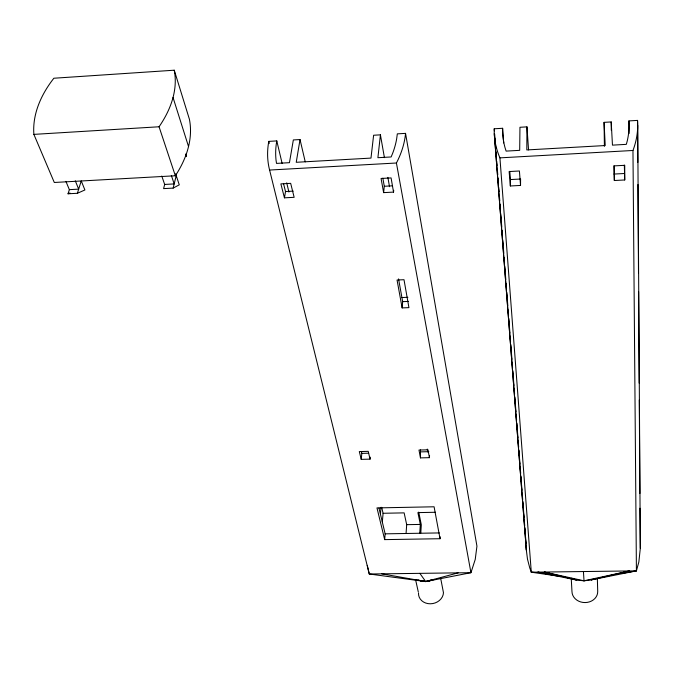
<?xml version="1.0" encoding="UTF-8"?>
<svg xmlns="http://www.w3.org/2000/svg" width="674" height="674" viewBox="0 0 674 674"><rect width="100%" height="100%" fill="white"/><g stroke="black" fill="none" stroke-linecap="round" stroke-linejoin="round"><path stroke-width="1.01" d="M613.93 165.694L614.334 180.514L624.731 179.966L624.335 165.13M624.731 179.966L624.739 165.315L614.233 165.88L614.334 180.514M494.396 130.874L494.236 128.776L502.619 128.287A162.518 103.577 -2 0 0 505.062 147.775L506.123 151.102L519.696 150.344L519.957 127.276L526.958 126.864L526.815 149.94L605.21 145.542L604.072 122.356L611.208 121.943L612.464 145.137L626.331 144.354L627.267 140.874A156.823 101.201 -7.6 0 0 628.926 120.907L637.545 120.402L637.806 162.434M520.53 185.443L520.589 179.023L510.462 179.562L510.353 185.973L520.53 185.443L519.41 170.994L509.131 171.55L510.353 185.973M637.714 125.339L640.3 548.409L638.859 561.922L636.416 570.87L591.14 579.918L584.021 580.811L576.86 580.095L537.801 572.133L549.942 574.265M440.038 538.72L434.09 506.789L376.968 507.91L384.677 539.621L440.038 538.72L440.139 536.782M429.422 457.663L427.998 449.819L418.984 450.047L420.475 457.882L429.422 457.663L429.549 455.658M419.75 533.252L420.315 524.423L417.905 512.611L435.539 512.274M420.795 532.991L421.309 524.835L418.731 512.097M420.475 457.882L420.5 449.912M406.06 533.488L406.692 524.667L404.13 512.872L383.085 513.276L381.669 507.337M384.677 539.621L385.157 533.842L378.965 508.137M402.134 307.908L397.053 280.013L404.004 279.71L408.933 307.639L402.134 307.908L402.664 301.649L398.545 278.893M382.327 522.114L383.085 513.276M380.431 514.237L381.029 507.337M370.068 459.137L368.215 451.353L359.309 451.58L361.23 459.356L370.068 459.137L370.253 457.141M393.54 192.107L391.089 177.928L381.071 178.467L383.624 192.629L393.54 192.107L393.709 190.287M361.23 459.356L361.828 453.375L361.348 451.428M383.624 192.629L384.29 186.268L382.84 178.18M434.983 579.387L425.69 581.561L369.268 574.004L269.592 170.042A155.854 100.401 -9.1 0 1 268.8 141.38L276.795 140.908A155.938 100.493 -8.9 0 0 276.037 160.117L276.509 163.403L289.449 162.678L293.342 139.939L300.031 139.552L296.24 162.291L370.986 158.095L373.615 135.247L380.422 134.842L377.903 157.708L391.122 156.966L392.563 153.537A153.057 96.694 -14.2 0 0 396.674 138.718L397.323 133.856L405.546 133.376L476.939 546.167L475.229 559.454L470.941 572.698L425.69 581.561L416.254 579.91M284.445 197.836L280.873 183.876L290.671 183.345L294.15 197.322L284.445 197.836L285.515 191.526L283.493 183.539M161.777 176.04L164.658 184.44L163.597 188.619L173.142 188.097L176.226 175.644M77.384 193.286L81.242 180.91L84.907 189.975L77.384 193.286L68.032 193.792L69.355 189.647L65.909 181.365M173.142 188.097L179.276 184.836L175.602 173.774M68.032 193.792L69.944 192.966M594.906 578.536L591.14 579.918L629.491 570.954L584.021 580.811L544.314 572.049L576.86 580.095L574.358 579.244M429.043 581.14L432.202 579.994M381.863 573.835L425.69 581.561L431.689 579.867M421.579 580.71L425.69 581.561L458.118 572.858M621.15 573.481L626.239 572.614M628.278 572.26L636.416 570.87L632.962 150.479A157.118 101.395 -7.4 0 0 637.545 120.402M174.246 70.206L53.861 78.235A158.137 95.278 -15.2 0 0 38.022 106.121A158.129 95.278 -15.2 0 0 33.877 134.379L54.299 182.477L175.35 175.762A151.877 91.344 -19.1 0 0 189.394 119.197L174.246 70.206A157.295 90.847 -18.8 0 1 173.033 97.503L188.535 146.561M33.877 134.379L159.056 126.771A157.286 90.838 -18.8 0 0 173.033 97.503M269.592 170.042L396.413 163.007A153.209 96.921 -14 0 0 405.546 133.376M494.236 128.776A162.308 103.56 -2.3 0 0 499.931 157.859L632.962 150.479M69.355 189.647L78.681 189.133L75.294 180.843M164.658 184.44L174.178 183.926L171.356 175.51M285.515 191.526L293.249 191.113M384.29 186.268L392.175 185.856M613.989 174.06L624.335 173.513M401.729 297.546L407.88 297.293M402.664 301.649L408.469 301.413M361.828 453.375L368.678 453.206M420.871 451.875L428.807 451.673M406.692 524.667L420.315 524.423M385.157 533.842L439.313 532.923M494.269 133.654L526.352 550.127L527.464 559.007L529.73 567.837L531.297 572.209L636.416 570.87M499.931 157.859L531.297 572.209L534.406 572.394M531.297 572.209L559.951 576.354M551.964 574.619L553.994 574.981M418.386 580.061L422.396 581.215L420.879 580.685M419.843 573.355L425.69 581.561M159.056 126.771L175.35 175.762M185.586 154.767L186.167 156.604L186.167 153.453M268.8 141.38L269.288 143.419M276.795 140.908L282.12 163.403M286.72 182.823L288.902 192.023M300.031 139.552L305.246 161.861M415.833 580.819L418.301 591.983M367.279 565.351L369.268 574.004L470.941 572.698L396.413 163.007M440.51 577.458L443.467 592.732A12.562 10.784 -11.8 0 1 430.383 603.794A12.562 10.784 -11.8 0 1 418.52 593.002M427.265 449.086L427.796 452.01M380.422 134.842L384.416 157.657M387.87 177.363L389.505 186.698M509.771 171.322L510.462 179.562M494.64 134.016L495.045 139.257M495.365 143.444L495.769 148.684M496.005 151.827L496.409 157.059M496.73 161.255L497.05 165.442M497.37 169.629L497.774 174.869M498.019 178.012L498.415 183.252M498.743 187.439L499.063 191.627M499.383 195.822L499.788 201.054M500.024 204.197L500.428 209.437M500.748 213.624L501.153 218.865M501.389 222.007L501.793 227.248M502.037 230.39L502.442 235.622M502.762 239.818L503.158 245.05M503.402 248.192L503.807 253.432M504.127 257.62L504.531 262.86M504.767 266.003L505.171 271.243M505.416 274.385L505.812 279.617M506.14 283.813L506.536 289.045M506.781 292.187L507.185 297.428M507.421 300.57L507.825 305.811M508.145 309.998L508.55 315.238M508.786 318.381L509.19 323.621M509.434 326.764L509.915 333.049M510.159 336.191L510.555 341.423M510.799 344.566L511.204 349.806M511.524 353.993L511.928 359.234M512.164 362.376L512.569 367.616M512.813 370.759L513.209 375.991M513.529 380.187L513.933 385.418M514.178 388.561L514.574 393.801M514.818 396.944L515.298 403.229M515.543 406.371L515.947 411.612M516.183 414.754L516.587 419.986M516.832 423.129L517.312 429.414M517.556 432.556L517.952 437.797M518.196 440.939L518.677 447.224M518.921 450.367L519.317 455.607M519.561 458.75L519.966 463.982M520.202 467.124L520.69 473.409M520.926 476.552L521.331 481.792M521.575 484.935L521.971 490.175M522.215 493.317L522.695 499.603M522.856 501.692L523.344 507.977M523.504 510.075L524.069 517.405M524.229 519.502L524.709 525.787M524.869 527.885L525.349 534.17M525.594 537.313L526.074 543.598M494.674 138.532L526.352 550.127L526.234 545.687M502.619 128.287L503.68 142.964M526.958 126.864L528.559 149.881M583.431 571.544L584.021 580.811M571.232 578.182L571.973 591.612A12.873 11.028 1.9 0 0 585.133 602.564A12.873 11.028 1.9 0 0 597.712 591.334L597.366 578.899M640.3 548.409L639.963 508.188M604.072 122.356L604.409 146.3M628.926 120.907L629.061 133.536M611.208 121.943L611.284 130.25M637.941 184.507L638.497 272.785M638.615 291.699L639.188 383.135M639.289 399.943L639.87 493.478"/></g></svg>
